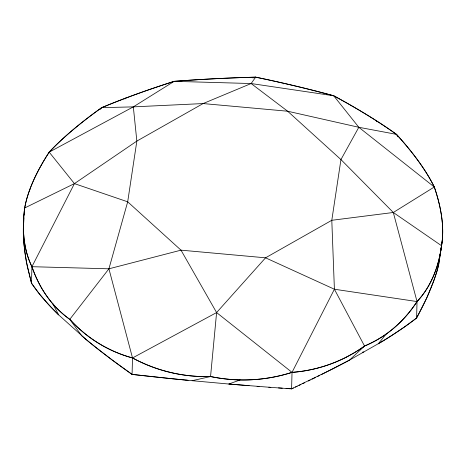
<?xml version="1.0" encoding="UTF-8"?>
<svg xmlns="http://www.w3.org/2000/svg" width="466" height="466" viewBox="0 0 466 466"><rect width="100%" height="100%" fill="white"/><g stroke="black" fill="none" stroke-linecap="round" stroke-linejoin="round"><path stroke-width="0.7" d="M86.134 339.51L58.664 314.888C48.755 305.102 39.202 294.815 31.49 283.177L31.921 266.698A161.096 95.751 -52.1 0 1 24.657 207.993M255.683 77.152A161.096 15.483 -2.5 0 0 174.185 81.329L133.328 106.871L136.847 141.087L127.69 201.813L108.922 268.812L132.507 357.923L132.076 374.396L172.368 378.753A155.889 6.396 5 0 0 188.083 380.314M268.783 387.223L291.594 388.842L292.025 372.363L334.402 289.229L331.798 220.29L340.949 159.57L358.814 127.288L333.72 95.775A160.782 17.976 12.1 0 0 284.738 83.513A162.075 18.122 12.1 0 0 255.677 77.158A162.809 15.652 -2.5 0 0 233.175 77.904A160.677 15.442 -2.5 0 0 174.208 81.334M321.15 374.734L349.453 360.136L381.165 342.067A155.889 23.533 -25.2 0 0 392.122 335.229L404.284 327.103L416.598 318.045L417.029 301.566L393.31 212.484L340.949 159.57L287.644 111.223L251.127 83.536L174.202 81.334A160.782 23.941 -16.9 0 0 125.925 98.035M23.539 224.845L23.44 237.41L24.867 252.729L27.378 266.872L31.49 283.177L39.505 294.075L48.173 304.082A155.364 32.841 34.4 0 0 58.664 314.888L52.85 303.861A162.075 123.63 -60.6 0 0 69.789 319.344A162.809 146.237 -66.8 0 0 84.748 333.493M23.638 223.441L24.022 217.82M24.215 215.007L24.692 207.976A162.809 68.141 -42 0 1 28.257 193.961A160.677 67.25 -42 0 1 49.204 152.132A160.677 42.115 -30.2 0 1 84.882 120.158A162.809 42.674 -30.2 0 1 101.693 107.658A162.809 24.244 -16.9 0 1 119.89 100.341M186.091 380.116L192.091 380.699L210.55 376.54L216.603 312.564L181 250.16L127.69 201.813L74.426 183.616L49.192 152.132L133.328 106.871L203.1 103.569L287.644 111.223L358.814 127.288L396.444 134.348A162.809 53.567 38.7 0 1 409.532 149.551M23.516 226.558L23.347 227.658A155.364 87.352 57.9 0 0 23.888 244.091L26.288 261.426L31.49 283.177M29.434 191.415L29.888 189.307A160.782 67.296 -42 0 1 49.21 152.132M437.271 269.96L438.564 265.247L441.529 245.716A162.809 80.985 49.8 0 0 442.706 231.486A160.677 79.925 49.8 0 0 434.289 186.994A161.102 53.002 38.7 0 0 396.467 134.348A162.809 31.519 26.1 0 0 381.38 124.014A160.677 31.105 26.1 0 0 333.714 95.775A160.677 17.964 12.1 0 0 277.823 81.946A162.809 18.203 12.1 0 0 255.677 77.158L252.916 77.95M397.981 136.812L396.444 134.348A162.075 31.373 26.1 0 0 376.26 120.7A160.782 31.123 26.1 0 0 333.714 95.775L251.127 83.536L203.1 103.569L136.847 141.087L74.426 183.616L31.921 266.698L108.922 268.812L181 250.16L265.544 257.815L334.402 289.229L417.029 301.566A160.677 133.305 66.8 0 1 381.24 337.384M416.598 318.045L426.862 297.692L433.607 281.184A155.889 74.333 -50.1 0 0 437.72 268.381L438.564 265.247L442.543 238.854L442.473 232.278A155.364 74.082 -50.1 0 1 442.543 238.854L442.578 226.668A162.075 80.624 49.8 0 1 441.523 245.71A162.809 109.609 59.2 0 1 437.871 263.552A160.677 108.176 59.2 0 1 417.023 301.554A160.782 133.393 66.8 0 1 386.174 334.07A162.075 134.47 66.8 0 1 364.529 346.028A162.809 153.512 71.1 0 1 346.232 357.172M251.127 83.536L255.677 77.158M108.922 268.812L69.784 319.35L81.835 335.904L84.69 338.31A155.889 32.952 34.4 0 0 96.538 347.951L112.213 360.014L132.076 374.396A166.199 35.131 34.4 0 1 86.064 339.498M386.157 334.04L378.252 343.826L382.592 341.199M23.393 226.045A160.677 95.501 -52.1 0 0 31.933 266.686A160.677 122.564 -60.6 0 0 56.567 307.991A162.809 124.189 -60.6 0 0 69.784 319.35A161.096 144.699 -66.8 0 0 132.495 357.964L216.603 312.564L265.544 257.815L331.798 220.29L393.31 212.484L434.3 187L358.814 127.288M99.753 109.731L101.693 107.658A162.075 24.133 -16.9 0 1 125.931 98.035L124.882 98.961M381.223 337.355A162.809 135.076 66.8 0 1 364.529 346.034L349.453 360.136A155.364 23.457 -25.2 0 1 332.019 369.27L291.594 388.842L289.479 388.394M317.497 376.534L319.327 375.637M23.422 226.027A162.809 96.765 -52.1 0 1 24.698 207.976L74.426 183.616M315.663 377.431L311.987 379.219M308.3 380.996L310.146 380.11M302.743 383.64L304.595 382.761M299.032 385.388L300.89 384.514M295.316 387.124L297.174 386.256M291.594 388.842L293.452 387.986M346.25 357.201A160.677 151.497 71.1 0 1 292.025 372.346A160.782 160.083 50.1 0 1 240.054 379.947L228.841 384.025L192.091 380.699M283.369 83.804L284.738 83.519M362.461 352.191L363.853 351.981M101.693 107.658L133.328 106.871M179.771 374.553L181.216 374.559M286.042 388.463L289.753 388.714M278.505 387.928L282.291 388.201M270.828 387.374L228.841 384.025A155.364 6.373 5 0 0 249.065 385.697M257.098 386.331L259.084 386.483M393.31 212.484L441.529 245.716A161.102 108.462 59.2 0 1 417.058 301.601M216.603 312.564L292.025 372.363A160.677 159.978 50.1 0 1 232.948 379.644M376.26 120.7L377.122 121.801M334.402 289.229L364.534 346.034M119.873 100.341A160.677 23.923 -16.9 0 1 174.202 81.334M49.163 152.143A161.096 42.225 -30.2 0 1 101.675 107.658M24.698 207.976A162.075 67.838 -42 0 1 29.882 189.307M52.827 303.89A160.782 122.645 -60.6 0 1 31.938 266.686M84.725 333.522A160.677 144.32 -66.8 0 0 132.513 357.905A160.677 157.461 -65.5 0 0 188.299 375.602A162.809 159.553 -65.5 0 0 210.55 376.534A162.075 161.376 50.1 0 0 240.054 379.924M210.55 376.58A161.102 157.875 -65.5 0 1 132.484 357.958M232.953 379.609A162.809 162.104 50.1 0 1 210.55 376.534M364.558 346.075A161.102 151.899 71.1 0 1 292.031 372.404M409.556 149.557A160.677 52.862 38.7 0 1 434.289 186.994A160.782 79.977 49.8 0 1 442.601 226.686M186.056 380.122A166.199 6.815 5 0 1 132.152 374.402M437.382 269.913A166.199 79.249 -50.1 0 1 416.522 318.039A166.199 25.094 -25.2 0 1 382.685 341.176"/></g></svg>
